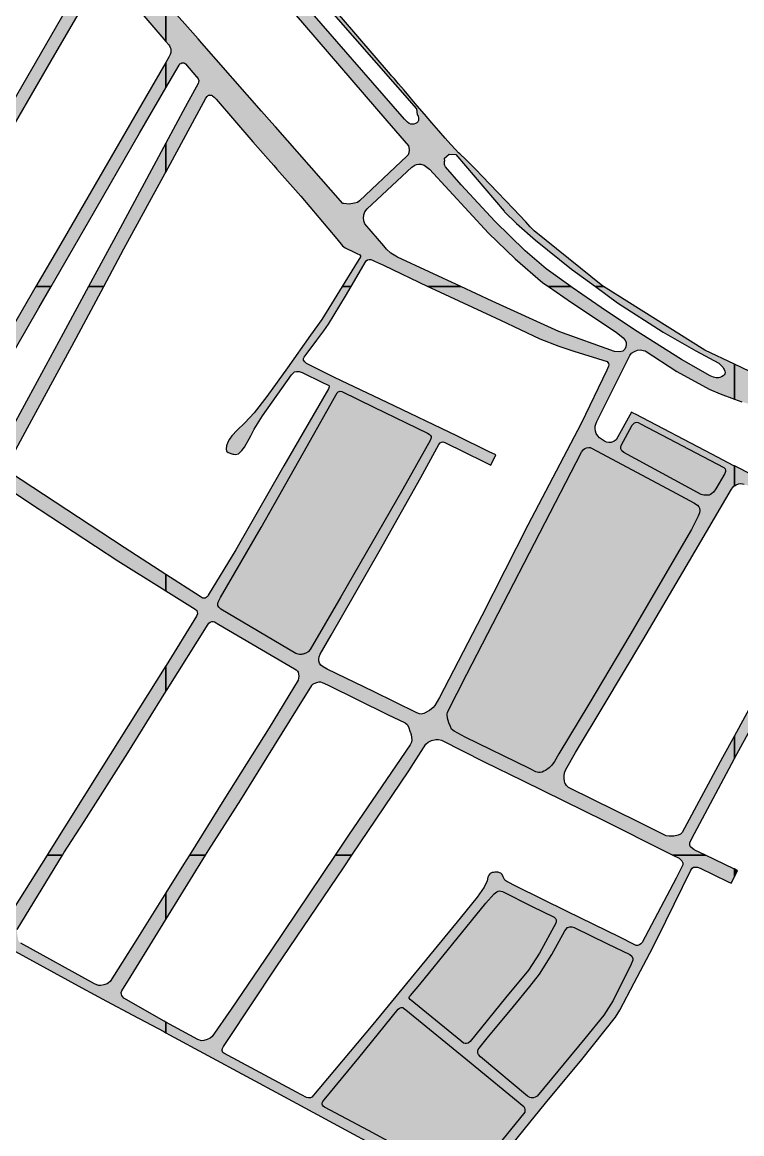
# Model space of a CAD drawing. Header units: metres. Extents: x -1260 to 1415, y -1141 to 1210.
# Drawn here: x -332 to 48, y 159 to 746 of the extents above; entities that cross this region are included whole.
import ezdxf

# ---------------------------------------------------------------- set-up
doc = ezdxf.new("R2010")
doc.units = ezdxf.units.M
doc.layers.add('URB_DRUMURI_STREET_LINE', color=7, linetype='Continuous', true_color=0xe1e4e2)

msp = doc.modelspace()

# ---------------------------------------------------------------- hatches: boundary and pattern name
at = {"layer": 'URB_DRUMURI_STREET_LINE'}
h = msp.add_hatch(color=256, dxfattribs=at)
h.dxf.hatch_style = 1
h.paths.add_polyline_path([(-369.06, 632.68), (-335.06, 692.72), (-314.36, 728.6), (-291.6, 767.68), (-290.6, 768.5), (-289.52, 769.04), (-288.22, 769.28), (-287.67, 769.31), (-286.96, 769.36), (-285.72, 769.32), (-284.84, 769.12), (-284.12, 768.7), (-280.2, 764.24), (-255.74, 735.58), (-255.74, 756.11), (-258.68, 759.46), (-272.36, 775), (-289.46, 795.54), (-290.26, 797.14), (-290.3, 797.62), (-290.38, 798.48), (-290.3, 799.63), (-290.26, 800.32), (-289.54, 802.64), (-288.36, 804.4), (-287.34, 805.44), (-263.18, 825.94), (-261.72, 827.18), (-260.7, 827.76), (-259.5, 828.08), (-258.56, 828.16), (-257.7, 828.16), (-256.66, 828.06), (-255.88, 827.94), (-255.74, 827.87), (-255.74, 839.52), (-275.5, 862.26), (-276.08, 862.96), (-276.5, 863.54), (-276.78, 864.22), (-276.94, 864.96), (-276.97, 865.52), (-288.67, 878.66), (-288.68, 878.66), (-289.5, 878.86), (-290.16, 879.32), (-291.62, 880.98), (-313.43, 906.16), (-321.62, 906.16), (-296.36, 876.24), (-264.3, 838.56), (-264.06, 837.56), (-264.14, 836.12), (-264.36, 834.78), (-264.82, 833.22), (-265.56, 831.84), (-266.7, 830.46), (-294.4, 806.5), (-295.48, 805.88), (-296.62, 805.5), (-297.76, 805.42), (-298.88, 805.54), (-300.94, 806.84), (-308.8, 815.84), (-309.64, 817.26), (-310.02, 818.4), (-310.18, 819.86), (-309.72, 821.72), (-309.1, 823.02), (-308.01, 824.04), (-308, 824.06), (-300.4, 830.36), (-304.63, 835.54), (-339.68, 878.42), (-341.87, 881.09), (-345.98, 886.12), (-354.44, 879.06), (-355.13, 878.59), (-356.1, 877.94), (-357.12, 877.44), (-358.34, 877.38), (-360.98, 877.68), (-362.58, 878.14), (-386.93, 906.16), (-396.93, 906.16), (-375.38, 881.7), (-337.88, 838.38), (-337.3, 837.5), (-337.16, 836.58), (-337.3, 835.78), (-337.78, 834.76), (-351.14, 811.62), (-393.24, 738.46), (-415.2, 700.98), (-441.98, 654.6), (-460.24, 622.8), (-469.86, 606.16), (-461.4, 606.16), (-457.1, 613.64), (-423.82, 671.54), (-391.6, 726.4), (-356.34, 787.78), (-338.8, 818.3), (-335.24, 824.5), (-334, 826.24), (-333.2, 826.88), (-332.38, 827.26), (-331.28, 827.42), (-330.2, 827.44), (-328.82, 827.14), (-327.54, 826.74), (-326.48, 826.14), (-325.14, 824.82), (-309.22, 807.14), (-294.88, 790.64), (-293.72, 788.96), (-292.86, 787.26), (-292.38, 785.88), (-292.12, 784.64), (-291.96, 782.92), (-291.96, 781.86), (-292.26, 780.84), (-299.06, 768.7), (-339.14, 699.04), (-361.88, 659.5), (-379.9, 627.6), (-392.25, 606.16), (-384.32, 606.16), (-369.06, 632.68)])
h.paths.add_polyline_path([(-309.6, 828.3), (-310.28, 826.86), (-311.38, 825.76), (-313.02, 824.68), (-314.34, 824.14), (-315.6, 824), (-316.26, 824.06), (-316.88, 824.4), (-354.86, 869.44), (-355.12, 871.06), (-355.08, 872.4), (-354.76, 873.68), (-354.24, 874.72), (-352.38, 876.24), (-351.3, 877.1), (-350.5, 877.52), (-349.5, 877.7), (-348.24, 877.66), (-347.14, 877.32), (-346.3, 876.78), (-345.42, 875.8), (-335.46, 863.61), (-312.08, 835), (-309.82, 832.22), (-309.48, 830.12), (-309.6, 828.3)], flags=0)
h = msp.add_hatch(color=256, dxfattribs=at)
h.dxf.hatch_style = 1
h.paths.add_polyline_path([(-137.14, 718.09), (-255.74, 856.09), (-255.74, 849.43), (-247.35, 839.71), (-247.03, 839.8), (-244.91, 838.58), (-123.57, 699.9), (-123.08, 696.9), (-122.86, 696.64), (-122.58, 696.04), (-122.42, 695.08), (-122.42, 694.34), (-122.48, 693.74), (-122.84, 693.08), (-123.34, 692.52), (-123.96, 692.18), (-124.9, 691.94), (-125.84, 691.9), (-126.56, 691.94), (-127.44, 692.3), (-128.24, 692.88), (-129.78, 694.48), (-157.36, 725.98), (-177.36, 749.06), (-225.04, 804.2), (-255.74, 839.52), (-255.74, 827.87), (-254.9, 827.46), (-244.58, 815.76), (-188.12, 750.48), (-139.12, 693.68), (-127.74, 680.52), (-127.52, 679.6), (-127.44, 678.34), (-127.58, 676.78), (-127.96, 675.78), (-128.74, 674.76), (-131.64, 672.2), (-153.62, 651.4), (-154.68, 650.64), (-156.18, 650.14), (-159.08, 649.74), (-161.8, 649.99), (-162.3, 650.04), (-197.89, 690.4), (-198.16, 690.7), (-199.88, 692.65), (-205.22, 698.7), (-236.81, 734.6), (-238.79, 736.85), (-255.74, 756.11), (-255.74, 735.58), (-254.2, 733.78), (-253.76, 733.26), (-253.44, 732.38), (-253.18, 731.64), (-253.1, 730.72), (-253.18, 729.78), (-253.46, 728.64), (-254.12, 727.28), (-255.74, 724.5), (-255.74, 711.13), (-248.82, 723.04), (-248.38, 723.64), (-247.94, 723.96), (-247.26, 724.2), (-246.66, 724.3), (-246.2, 724.18), (-245.96, 724.04), (-245.48, 723.76), (-239.53, 716.95), (-239.4, 716.8), (-238.68, 715.74), (-238.44, 714.92), (-238.48, 714.12), (-238.74, 713.26), (-245.54, 700.86), (-255.74, 681.84), (-255.74, 666.57), (-234.6, 705.68), (-234.02, 706.5), (-233.2, 707.18), (-232.48, 707.26), (-231.76, 707.22), (-231.29, 706.99), (-231.08, 706.88), (-230.34, 706.2), (-229.22, 705.06), (-209.92, 682.62), (-201.77, 673.43), (-198.77, 670.05), (-197.13, 668.19), (-184.46, 653.9), (-165.6, 631.46), (-162.52, 627.7), (-161.16, 626.68), (-156.41, 624.4), (-154.92, 623.68), (-153.44, 622.86), (-153, 622.44), (-153, 621.94), (-156.24, 616.74), (-162.73, 606.16), (-158.01, 606.16), (-150.02, 619.84), (-149.44, 620.26), (-148.52, 620.46), (-147.6, 620.46), (-146.64, 620.2), (-145.68, 619.64), (-140.98, 617.4), (-117.5, 606.16), (-100.16, 606.16), (-133.58, 621.64), (-137.02, 623.86), (-139.26, 625.84), (-140.81, 627.67), (-150.68, 639.32), (-151.32, 640.88), (-151.44, 642.6), (-151.33, 643.44), (-151.26, 644.08), (-150.84, 645.62), (-149.5, 647.18), (-125.9, 669.24), (-124.46, 670.2), (-123.46, 670.58), (-122.36, 670.8), (-121.22, 670.8), (-119.5, 670.3), (-118, 669.28), (-116.6, 668.06), (-85.56, 634.36), (-71.52, 620.76), (-56.78, 608.24), (-53.78, 606.16), (-42.03, 606.16), (-55.12, 615.5), (-66.08, 625.02), (-82.12, 640.72), (-99.92, 659.84), (-108.16, 669.4), (-108.56, 670.1), (-108.66, 670.64), (-108.74, 671.34), (-108.74, 671.88), (-108.66, 672.32), (-108.61, 672.44), (-108.71, 673.91), (-106.29, 676.09), (-102.75, 675.83), (-77.24, 645.96), (-77, 645.7), (-70.72, 639.4), (-60.76, 630.76), (-41.8, 615.41), (-29.07, 606.16), (-24.85, 606.16), (-25.11, 606.32), (-61.33, 635.55), (-61.89, 636.15), (-63.45, 637.8), (-65.86, 640.35), (-68.94, 643.61), (-72.54, 647.4), (-76.48, 651.54), (-80.6, 655.86), (-84.74, 660.19), (-88.73, 664.33), (-92.41, 668.12), (-95.6, 671.38), (-98.15, 673.92), (-99.89, 675.58), (-100.66, 676.18), (-101.38, 676.79), (-103, 678.5), (-105.37, 681.12), (-108.34, 684.48), (-111.75, 688.39), (-115.45, 692.67), (-119.28, 697.13), (-123.1, 701.59), (-126.75, 705.87), (-130.08, 709.78), (-132.94, 713.14), (-135.17, 715.77), (-136.62, 717.48), (-137.14, 718.09)])
h = msp.add_hatch(color=256, dxfattribs=at)
h.dxf.hatch_style = 1
h.paths.add_polyline_path([(-255.74, 711.13), (-255.74, 724.5), (-266.56, 705.94), (-311.18, 628.8), (-324.34, 606.16), (-316.36, 606.16), (-296.56, 640.38), (-269.72, 687.08), (-255.74, 711.13)])
h = msp.add_hatch(color=256, dxfattribs=at)
h.dxf.hatch_style = 1
h.paths.add_polyline_path([(-296.53, 606.16), (-288.57, 606.16), (-277.94, 626.1), (-256.04, 666.02), (-255.74, 666.57), (-255.74, 681.84), (-281.04, 634.66), (-296.53, 606.16)])
h = msp.add_hatch(color=256, dxfattribs=at)
h.dxf.hatch_style = 1
h.paths.add_polyline_path([(-550.56, 466.66), (-551.68, 464.82), (-552.48, 464.14), (-553.26, 463.78), (-554.6, 463.42), (-555.74, 463.2), (-555.74, 450.09), (-552.44, 446.26), (-544.42, 436.78), (-529.54, 416.18), (-491.9, 361.66), (-474.91, 335.91), (-474.87, 335.86), (-467.36, 324.46), (-465.76, 321.52), (-465, 318.96), (-464.76, 315.98), (-464.84, 313.84), (-465.14, 311.94), (-466.44, 308.84), (-468.21, 306.16), (-459.24, 306.16), (-457.58, 308.56), (-454.98, 312.42), (-453.56, 313.84), (-451.74, 315.36), (-450.74, 316.04), (-449.86, 316.42), (-449.14, 316.46), (-448.3, 316.24), (-429.38, 306.16), (-418.65, 306.16), (-429.54, 312.16), (-454.04, 325.66), (-454.31, 325.83), (-454.92, 326.22), (-455.28, 326.86), (-455.4, 328.48), (-455.28, 329.34), (-454.54, 330.48), (-444.2, 345.44), (-427.12, 370.32), (-408.22, 398.18), (-391.28, 423.18), (-377.48, 443.28), (-363.16, 468.84), (-347.84, 498.44), (-346.62, 500.26), (-345.66, 500.92), (-343.74, 501.22), (-342.66, 501.26), (-341.6, 501), (-340.6, 500.62), (-328.16, 492.34), (-281.1, 461.5), (-257.74, 446.84), (-255.74, 445.58), (-255.74, 454.29), (-277.72, 468.58), (-338.3, 508.2), (-339.68, 509.28), (-339.98, 509.76), (-340.06, 510.24), (-340.08, 510.7), (-328.72, 531.62), (-303.06, 579), (-288.57, 606.16), (-296.53, 606.16), (-309.98, 581.42), (-335.1, 534.98), (-344.28, 517.74), (-345.12, 516.92), (-347.1, 516), (-349.16, 515.46), (-350.1, 515.42), (-350.9, 515.72), (-361.72, 522.62), (-363.46, 523.82), (-363.88, 524.36), (-363.88, 524.98), (-362.78, 526.82), (-346.14, 554.44), (-322.84, 594.98), (-316.36, 606.16), (-324.34, 606.16), (-342.18, 575.48), (-360.08, 544.32), (-367.08, 532.04), (-367.76, 531.68), (-369.3, 531.2), (-371.42, 530.68), (-371.87, 530.57), (-373.1, 530.28), (-373.64, 530.26), (-374.34, 530.56), (-408.3, 552.6), (-409.34, 553.34), (-409.68, 553.82), (-409.97, 555.04), (-410.07, 555.48), (-410.8, 558.52), (-410.82, 559.18), (-410.72, 559.92), (-410.48, 560.48), (-409.18, 562.98), (-384.32, 606.16), (-392.25, 606.16), (-415.6, 565.64), (-417.38, 564.24), (-419.9, 562.47), (-420.61, 561.97), (-421.2, 561.56), (-422, 561.44), (-422.92, 561.9), (-464.42, 588.5), (-465.12, 589.14), (-465.66, 589.9), (-466.34, 591.32), (-466.5, 592.18), (-466.72, 593.3), (-466.74, 593.54), (-466.92, 595.06), (-466.84, 596.2), (-466.08, 598.04), (-461.4, 606.16), (-469.86, 606.16), (-471.98, 602.5), (-473.4, 600.98), (-474.96, 599.82), (-477.76, 598.94), (-479.7, 598.76), (-480.7, 599.02), (-491.85, 606.16), (-505.51, 606.16), (-501.54, 603.6), (-481.76, 591.5), (-481.08, 590.66), (-480.62, 589.28), (-480.76, 587.98), (-481.38, 586.34), (-483.56, 582.48), (-503.86, 546.9), (-508.38, 539.12), (-509.26, 537.96), (-510.06, 537.34), (-510.8, 536.84), (-511.72, 536.54), (-513.35, 536.34), (-514.69, 536.18), (-515.18, 536.12), (-516.04, 536.24), (-517.5, 537.02), (-555.74, 561.55), (-555.74, 552.7), (-531.82, 537.42), (-521.06, 530.44), (-520.14, 529.64), (-519.22, 528.34), (-518.38, 526.66), (-517.88, 525.44), (-517.74, 524.38), (-517.88, 523.3), (-518.3, 522.2), (-533.24, 496.4), (-550.56, 466.66)])
h.paths.add_polyline_path([(-356.8, 494.82), (-369.74, 471.76), (-382.8, 448.6), (-407.14, 412.3), (-428.34, 381.38), (-460.36, 334.96), (-461.6, 333.82), (-462.36, 333.48), (-463.36, 333.44), (-464.16, 333.56), (-465.52, 334.9), (-467.52, 338.02), (-468.36, 340.04), (-468.54, 340.8), (-468.46, 341.68), (-452.36, 369.36), (-417.32, 431.04), (-384.22, 487.5), (-368.58, 516.38), (-368, 516.66), (-367.4, 516.74), (-366.52, 516.58), (-352.58, 508.62), (-351.76, 507.86), (-351.4, 507.06), (-351.26, 506.16), (-351.46, 504.94), (-356.8, 494.82)], flags=0)
h.paths.add_polyline_path([(-417.1, 546.88), (-416.3, 547.04), (-415.42, 547.08), (-414.32, 546.8), (-413.06, 546.32), (-391.42, 533.1), (-378.24, 524.74), (-377.54, 524.18), (-377.16, 523.74), (-375.4, 519.72), (-375.16, 518.86), (-375.16, 518.26), (-388.36, 495.12), (-425.8, 429.48), (-458.98, 371.46), (-471.18, 351.72), (-472.26, 351.03), (-472.5, 350.88), (-473.46, 350.44), (-474.6, 350.4), (-475.11, 350.34), (-475.28, 350.32), (-475.96, 350.42), (-476.62, 350.66), (-496.62, 379.58), (-545.7, 449.1), (-546.62, 450.7), (-547.16, 452.18), (-547.58, 454.06), (-547.76, 455.44), (-547.72, 456.16), (-547.58, 456.8), (-540.16, 470.12), (-513.5, 516.42), (-512.8, 517.56), (-512.32, 518.22), (-511.76, 518.82), (-511.02, 519.22), (-509.38, 519.74), (-505.78, 520.44), (-505.22, 520.44), (-504.78, 520.32), (-486.17, 508.37), (-486, 508.26), (-483.83, 512.02), (-482.4, 514.52), (-500.46, 526.16), (-501.12, 526.74), (-501.54, 527.38), (-501.64, 527.78), (-502.53, 531.08), (-503.1, 533.18), (-503.14, 533.8), (-502.94, 534.4), (-502.3, 535.44), (-486.3, 563.42), (-475.14, 581.72), (-474.36, 582.32), (-473.56, 582.8), (-472.84, 583.1), (-471.8, 583.34), (-471.14, 583.34), (-470.42, 583.18), (-469.32, 582.68), (-461.92, 578.18), (-437.02, 562.34), (-425.92, 555.2), (-425.2, 554.56), (-424.88, 553.6), (-424.88, 551.8), (-424.92, 550.24), (-425.16, 549.32), (-429.32, 541.74), (-469.44, 472.54), (-480.42, 453.69), (-481.08, 452.56), (-475.16, 449.1), (-474.52, 450.2), (-440.38, 509.56), (-418.56, 545.66), (-417.68, 546.5), (-417.1, 546.88)], flags=0)
h = msp.add_hatch(color=256, dxfattribs=at)
h.dxf.hatch_style = 1
h.paths.add_polyline_path([(28.71, 572.68), (-24.85, 606.16), (-29.07, 606.16), (-17.43, 597.69), (6.62, 582.09), (23.96, 572.23), (36.11, 565.84), (38.46, 563.26), (38.36, 563.1), (38.48, 562.98), (38.88, 562.36), (39.18, 561.56), (39.28, 560.88), (39.18, 560.22), (38.86, 559.66), (38.28, 559.12), (37.48, 558.64), (36.6, 558.24), (35.8, 558), (34.54, 557.96), (33.18, 558.3), (31.5, 559.06), (16.24, 567.72), (-8.42, 583.32), (-26.04, 595.14), (-41.36, 605.68), (-42.03, 606.16), (-53.78, 606.16), (-41.66, 597.74), (-18.2, 582.1), (-14.5, 579.2), (-13.5, 578.06), (-12.92, 576.9), (-12.82, 575.68), (-13.04, 574.38), (-13.66, 573.1), (-14.6, 572.18), (-16.14, 571.72), (-19.04, 571.84), (-48.34, 582.52), (-83.5, 598.44), (-100.16, 606.16), (-117.5, 606.16), (-116, 605.44), (-79.14, 588.38), (-58.38, 578.62), (-48.48, 574.66), (-40.4, 572.1), (-22.9, 566.6), (-22.14, 565.68), (-22, 564.9), (-22.18, 564.12), (-23.12, 562.08), (-36.64, 534.02), (-64.74, 480.24), (-89.04, 432.38), (-111.42, 389.32), (-113.78, 385.06), (-114.66, 384.02), (-116.58, 382.5), (-119.68, 380.82), (-121.08, 380.52), (-121.96, 380.68), (-123.4, 381.26), (-146.26, 392.46), (-170.7, 404.36), (-172.74, 405.5), (-173.9, 406.34), (-174.72, 407.44), (-175.06, 408.64), (-175.1, 409.7), (-174.9, 410.74), (-174.28, 412.14), (-168.48, 422.24), (-143.16, 466.42), (-121.24, 505.48), (-111.66, 522.86), (-111.04, 523.72), (-110.32, 524.16), (-109.6, 524.26), (-108.48, 523.84), (-87.8, 513.65), (-84.32, 511.94), (-81.6, 517.32), (-85.16, 519.06), (-102.2, 527.4), (-138.92, 545.08), (-166.7, 558.24), (-178.06, 563.82), (-181.58, 565.56), (-182.44, 566.44), (-183.06, 567.4), (-183.08, 568.18), (-182.78, 568.94), (-181.68, 570.4), (-176.06, 577.88), (-172.48, 582.76), (-169.92, 586.4), (-160.98, 601.08), (-158.01, 606.16), (-162.73, 606.16), (-168.32, 597.06), (-173.52, 588.8), (-179.48, 580.46), (-191.56, 563.34), (-202.42, 548.12), (-209.1, 539.62), (-214.1, 534.22), (-218.08, 530.44), (-220.88, 527.4), (-222.18, 525.7), (-223.1, 524.02), (-223.74, 522.08), (-223.91, 520.59), (-223.92, 520.54), (-223.68, 519.42), (-222.82, 518.6), (-220.5, 517.74), (-219.81, 517.67), (-219.04, 517.6), (-217.5, 517.98), (-215.7, 519.62), (-214.34, 521.4), (-210.98, 527.4), (-209.22, 530.88), (-204.78, 537.9), (-189.42, 559.62), (-187.94, 561.12), (-186.82, 561.46), (-185.36, 561.42), (-183.88, 560.84), (-173.06, 555.62), (-170.38, 554.36), (-169.82, 554.08), (-169.56, 553.68), (-169.56, 553.2), (-169.9, 552.2), (-193.44, 511.66), (-218.86, 467.22), (-233.36, 443.28), (-233.78, 442.68), (-234.06, 442.38), (-234.48, 442.06), (-235.02, 441.84), (-235.6, 441.76), (-236.22, 441.76), (-236.6, 441.88), (-237.72, 442.58), (-255.74, 454.29), (-255.74, 445.58), (-240.38, 435.94), (-239.42, 435.18), (-239.16, 434.5), (-239.12, 433.58), (-239.6, 432.3), (-255.64, 406.16), (-255.74, 406), (-255.74, 392.57), (-255.08, 393.64), (-233.5, 428.02), (-233.02, 428.6), (-232.44, 429.1), (-231.5, 429.42), (-230.84, 429.42), (-230.1, 429.26), (-227.88, 427.82), (-187.92, 404.54), (-187.06, 403.94), (-186.38, 403.28), (-186, 402.7), (-185.76, 401.72), (-185.68, 400.6), (-185.76, 399.48), (-185.98, 398.56), (-201.32, 373.26), (-225.1, 335.38), (-243.31, 306.16), (-234.87, 306.16), (-233.1, 309.04), (-216.16, 335.36), (-202.42, 357.5), (-186.33, 383.51), (-178.78, 395.72), (-178.72, 395.78), (-178.28, 396.3), (-177.58, 396.8), (-176.1, 397.28), (-174.92, 397.56), (-174.08, 397.56), (-173.28, 397.32), (-170.38, 395.98), (-138.74, 380.44), (-129.42, 375.9), (-128.4, 375.02), (-127.78, 373.88), (-126.79, 371.08), (-126.74, 370.95), (-126.26, 369.56), (-125.96, 367.02), (-126.18, 365.72), (-126.9, 364.42), (-159.32, 316.78), (-166.45, 306.16), (-157.56, 306.16), (-127.5, 350.72), (-118.5, 364.72), (-117.42, 365.82), (-115.52, 366.7), (-113.34, 367.12), (-111.96, 367.2), (-110.4, 366.9), (-87.84, 355.48), (-67.54, 345.48), (-24.36, 324.22), (7.46, 308.34), (11.82, 306.16), (29.02, 306.16), (23.42, 308.84), (22.94, 309.15), (22.91, 309.18), (22.16, 309.66), (21.16, 310.54), (20.72, 311.36), (20.66, 312.12), (20.8, 312.88), (23.26, 317.52), (44.26, 357.1), (44.26, 369.14), (38, 357.62), (16.74, 318.12), (15.74, 317.18), (14.64, 316.66), (12.26, 316.22), (11.82, 316.22), (11.35, 316.22), (9.9, 316.22), (8.2, 316.38), (-6.48, 323.76), (-42.68, 341.54), (-43.36, 341.88), (-44.32, 342.84), (-44.93, 343.75), (-44.98, 343.82), (-45.42, 345.18), (-45.42, 345.23), (-45.58, 346.7), (-45.56, 348.02), (-45.38, 349.62), (-44.76, 351.34), (-39.58, 360.4), (-24.4, 385.52), (-4.08, 419.52), (20.62, 461.5), (42.64, 499.24), (43.24, 500.02), (43.94, 500.82), (44.26, 501.03), (44.26, 511.52), (43.94, 511.68), (32.26, 517.82), (-8, 538.82), (-8.78, 539.23), (-10.1, 539.92), (-18.16, 525.3), (-19.14, 524.62), (-20.8, 523.96), (-22.1, 523.86), (-23.26, 524.04), (-24.36, 524.56), (-26.9, 526.3), (-27.84, 527.38), (-28.66, 528.6), (-29.14, 529.94), (-29.28, 531.22), (-29.24, 532.48), (-28.96, 533.5), (-28.3, 535.02), (-10.9, 569.76), (-9.98, 570.96), (-8.52, 571.94), (-6.88, 572.56), (-5.3, 572.72), (-3.88, 572.52), (-2.84, 572.24), (13.94, 561.4), (30.94, 552.04), (36.64, 549.56), (44.26, 546.8), (44.26, 565.27), (28.71, 572.68)])
h.paths.add_polyline_path([(-48.32, 359.62), (-50.7, 355.5), (-52.14, 353.66), (-53.5, 352.32), (-55.52, 350.86), (-56.25, 350.48), (-57.18, 350), (-57.45, 349.94), (-58.28, 349.76), (-59.1, 349.72), (-60.46, 350.2), (-63.8, 351.8), (-97.8, 368.5), (-103.6, 371.5), (-105, 372.7), (-105.62, 374.02), (-105.63, 374.06), (-106.44, 376), (-107.08, 378.36), (-107.28, 380.38), (-107.26, 380.52), (-107.16, 381.64), (-96.98, 401.64), (-80.44, 433.64), (-36.4, 518.84), (-35.44, 520.24), (-34.74, 520.78), (-33.84, 521.16), (-32.62, 521.28), (-31.94, 521.26), (-31.08, 520.88), (11.4, 498.22), (22.8, 492.14), (24.78, 490.84), (25.54, 489.92), (25.78, 489.2), (25.92, 488.02), (25.78, 486.72), (25.2, 485.12), (21.62, 478.08), (-10.94, 422.18), (-32.66, 385.76), (-48.32, 359.62)], flags=0)
h.paths.add_polyline_path([(-228.3, 437.82), (-228.4, 438.76), (-228.2, 439.62), (-226.9, 442.14), (-205.54, 479.08), (-183.22, 518.32), (-165.34, 550.1), (-164.8, 550.56), (-164.24, 550.84), (-163.74, 550.94), (-162.96, 550.84), (-146.02, 542.52), (-117.62, 528.84), (-116.78, 528.32), (-116.06, 527.68), (-115.82, 527.16), (-115.76, 526.38), (-116.34, 524.88), (-130.8, 499.34), (-163.42, 442.48), (-179.58, 414.7), (-180.66, 413.52), (-181.96, 412.72), (-183.27, 412.29), (-183.44, 412.24), (-183.79, 412.18), (-184.32, 412.1), (-185.16, 412.12), (-185.96, 412.22), (-187.14, 412.64), (-226.72, 435.96), (-227.86, 437), (-228.3, 437.82)], flags=0)
h.paths.add_polyline_path([(33.2, 497.72), (32.4, 497.04), (31.64, 496.5), (30.84, 496.14), (30, 496.04), (28.18, 496.1), (26.66, 496.4), (-14.14, 518.58), (-15.08, 519.46), (-15.62, 520.5), (-15.76, 521.4), (-15.46, 522.4), (-9.74, 533.12), (-8.56, 534.3), (-7.98, 534.54), (-7.26, 534.58), (-6.56, 534.5), (-5.3, 533.82), (38.7, 510.76), (39.32, 510), (39.58, 509.38), (39.58, 508.54), (39.16, 507.56), (34.46, 499.46), (33.2, 497.72)], flags=0)
h = msp.add_hatch(color=256, dxfattribs=at)
h.dxf.hatch_style = 1
h.paths.add_polyline_path([(56.39, 559.49), (44.26, 565.27), (44.26, 546.8), (48.14, 545.4), (82.98, 534.54), (132.74, 519.38), (138.4, 517.78), (139.9, 517.24), (140.82, 516.48), (141.2, 515.84), (141.54, 514.48), (141.54, 512.62), (141.18, 510.44), (139.42, 505.22), (131.44, 482.84), (130.14, 479.36), (129.82, 478.98), (129.44, 478.76), (128.9, 478.68), (128.04, 478.84), (120.8, 481.46), (89.18, 493.5), (53.64, 506.84), (44.26, 511.52), (44.26, 501.03), (45.12, 501.6), (46.36, 502.14), (47.66, 502.22), (49.4, 501.86), (94.4, 484.78), (99.28, 482.8), (100.54, 482.14), (101.36, 481.36), (101.74, 480.6), (102.26, 479.14), (102.52, 477.64), (102.42, 476.38), (101.6, 474.74), (69.4, 415.42), (44.26, 369.14), (44.26, 357.1), (44.62, 357.78), (62.54, 390.52), (72.36, 409.14), (96.76, 454.2), (108.78, 476.46), (109.24, 477.14), (109.78, 477.72), (110.42, 478.06), (110.82, 478.08), (111.26, 478.02), (128.84, 471.02), (129.96, 470.84), (130.68, 471.22), (131.16, 471.98), (145.52, 512.96), (146.22, 514.26), (146.8, 514.8), (147.58, 514.9), (174.16, 506.82), (203.96, 497.24), (248.5, 483.58), (251.44, 482.42), (253.68, 481.2), (256.08, 479.18), (258.5, 476.08), (260.52, 472.4), (261.92, 468.74), (262.98, 464.38), (263.18, 460.9), (263.22, 457.64), (263.14, 455.46), (262.8, 454.14), (258.26, 445.3), (246.94, 424.06), (218.6, 372.06), (187.14, 311.92), (184.01, 306.16), (199.46, 306.16), (212.6, 331.9), (224.08, 353.08), (227.48, 359.1), (228.74, 359.94), (230.24, 360.6), (231.26, 360.86), (232.56, 361.02), (234.2, 361.1), (236, 360.86), (284.96, 340.52), (285.82, 340.08), (286.34, 339.6), (286.94, 338.74), (287.34, 337.82), (287.5, 336.9), (287.44, 336.2), (269.96, 306.16), (274.5, 306.16), (289.64, 332.66), (291.02, 334.74), (291.9, 335.56), (292.86, 336.04), (293.66, 336.18), (294.56, 336.18), (295.52, 336.06), (296.5, 335.92), (344.26, 316.07), (344.26, 323.32), (295.54, 343.8), (294.74, 344.34), (294.64, 344.98), (294.68, 345.82), (295.16, 347.08), (304.18, 369.9), (304.18, 369.91), (308.8, 381.62), (309.64, 382.96), (310.48, 383.84), (311.42, 384.38), (312.5, 384.88), (313.52, 385.1), (315.2, 385.14), (316.84, 385.14), (318.38, 384.88), (321.66, 384.04), (344.26, 377.38), (344.26, 380.62), (308.46, 390.86), (307.59, 391.01), (307.55, 391.02), (304.94, 391.48), (302.34, 391.86), (297.46, 392.46), (289.1, 392.74), (284.64, 392.66), (280.36, 392.32), (277.34, 391.4), (275.74, 390.14), (274.48, 388.62), (273.72, 386.7), (273.72, 385.02), (274.22, 382.58), (275.16, 380.98), (276.92, 378.96), (279.64, 376.94), (281.62, 375.94), (283.56, 375.18), (292, 371.1), (292.94, 370.24), (293.14, 370.06), (293.4, 369.68), (294.36, 368.3), (294.76, 366.44), (294.98, 364.72), (294.84, 363.24), (294.34, 361.24), (290.44, 351.02), (289.56, 349.76), (288.72, 349.06), (287.72, 348.54), (286.54, 348.22), (284.52, 348.22), (246.04, 364.64), (239.14, 367.62), (238.22, 368.3), (237.34, 369.48), (236.8, 370.74), (236.62, 372.66), (236.7, 375.14), (237.76, 377.96), (263.22, 426.82), (275.66, 450.34), (279.66, 458.04), (280.72, 459.68), (281.96, 461.36), (283.64, 463.12), (285.68, 465), (287.92, 466.82), (290.3, 468.34), (292.72, 469.5), (294.92, 470.4), (297.2, 471.1), (298.82, 471.42), (301, 471.78), (303.56, 471.92), (305.48, 471.86), (315.6, 471.1), (344.26, 468.6), (344.26, 475.28), (309.46, 478.64), (307.04, 478.86), (306.84, 478.89), (304.93, 479.07), (302.91, 481.03), (303.17, 484.25), (304.51, 485.02), (304.54, 485.06), (305.2, 485.6), (306, 485.92), (306.68, 486.06), (311.08, 485.72), (338.76, 483.24), (344.26, 482.72), (344.26, 485.29), (304.25, 490.41), (264.4, 495.39), (191.83, 517.51), (190.62, 517.9), (187.24, 519), (182.04, 520.69), (175.38, 522.85), (167.62, 525.36), (159.14, 528.11), (150.28, 530.96), (141.4, 533.82), (132.88, 536.55), (125.07, 539.04), (118.33, 541.17), (113.02, 542.82), (109.5, 543.88), (108.14, 544.22), (107.24, 544.4), (105.03, 544.99), (101.72, 545.92), (97.54, 547.14), (92.71, 548.56), (87.44, 550.12), (81.97, 551.76), (76.51, 553.4), (71.29, 554.97), (66.51, 556.42), (62.42, 557.66), (59.22, 558.63), (57.13, 559.26), (56.39, 559.49)])
h.paths.add_polyline_path([(298.96, 384.48), (302.3, 383.3), (299.22, 375.06), (287.04, 379.75), (282.16, 381.62), (285.16, 389.34), (298.96, 384.48)], flags=0)
h.paths.add_polyline_path([(224.54, 503.82), (264.02, 491.08), (264.62, 490.72), (265.12, 490.34), (265.44, 489.76), (265.58, 488.98), (265.5, 488.36), (265.26, 487.84), (264.68, 487.36), (263.72, 487.1), (263.19, 487.16), (262.68, 485.46), (260.24, 484.52), (222.11, 496.84), (221, 499.12), (221.83, 501.7), (221.82, 501.78), (221.98, 502.5), (222.26, 502.98), (222.76, 503.48), (223.42, 503.8), (223.98, 503.84), (224.54, 503.82)], flags=0)
h.paths.add_polyline_path([(66.85, 544.41), (58.97, 547.36), (51.55, 550.48), (50.6, 552.75), (50.68, 552.91), (50.52, 553.48), (50.56, 554.1), (50.8, 554.78), (51.18, 555.36), (51.6, 555.76), (52.08, 556.12), (52.66, 556.32), (53.3, 556.32), (54.04, 556.24), (54.43, 556.16), (55.16, 556.34), (58.14, 555.08), (62.54, 553.78), (122.38, 535.42), (206.66, 509.5), (208.04, 509.04), (209.3, 508.28), (209.94, 507.56), (210.1, 506.86), (210.1, 506.18), (210.07, 506.11), (210.14, 506.01), (209.27, 502.93), (206.52, 501.97), (66.85, 544.41)], flags=0)
h = msp.add_hatch(color=256, dxfattribs=at)
h.dxf.hatch_style = 1
h.paths.add_polyline_path([(-255.74, 406), (-289.84, 351.72), (-318.24, 306.42), (-318.4, 306.16), (-310.33, 306.16), (-309.64, 307.3), (-298.86, 323.98), (-275.8, 360.16), (-255.74, 392.57), (-255.74, 406)])
h = msp.add_hatch(color=256, dxfattribs=at)
h.dxf.hatch_style = 1
h.paths.add_polyline_path([(-350.06, 269.02), (-362.24, 275.5), (-411.98, 302.48), (-418.65, 306.16), (-429.38, 306.16), (-420.86, 301.62), (-364.86, 271.46), (-300.1, 236.14), (-287.08, 229.18), (-273.18, 221.72), (-256.84, 213.1), (-255.74, 212.48), (-255.74, 218.05), (-256.64, 218.54), (-277.88, 230.66), (-278.98, 232.08), (-279.24, 232.88), (-279.28, 233.6), (-278.94, 234.48), (-273.98, 242.54), (-255.74, 272.21), (-255.74, 286.33), (-271.66, 260.96), (-285.18, 239.54), (-286.06, 238.74), (-286.78, 238.24), (-288.42, 237.68), (-290.06, 237.4), (-291.36, 237.4), (-293.38, 238.32), (-332.24, 259.7), (-333.2, 260.46), (-333.58, 261.22), (-334.3, 265.08), (-334.3, 266.26), (-334.22, 266.84), (-310.33, 306.16), (-318.4, 306.16), (-339.34, 272.94), (-342.02, 269.7), (-343.8, 268.6), (-345.22, 267.94), (-346.44, 267.82), (-347.5, 267.94), (-350.06, 269.02)])
h = msp.add_hatch(color=256, dxfattribs=at)
h.dxf.hatch_style = 1
h.paths.add_polyline_path([(-64.24, 67.86), (-78.44, 59.74), (-147.1, 20), (-172.56, 6.16), (-153.67, 6.16), (-64.92, 55.2), (-37.34, 69.3), (-32.52, 72.28), (-26.76, 77.32), (-21.76, 82.66), (-17.46, 86.86), (-17.16, 87.68), (-17.16, 88.3), (-16.48, 89.9), (33.84, 133.1), (44.26, 143.06), (44.26, 152.55), (11.34, 123.78), (-25.58, 91.28), (-29.54, 88.14), (-42.14, 80.2), (-47.9, 77.08), (-49.88, 76.58), (-51.2, 76.48), (-52.7, 76.5), (-54.22, 76.68), (-55.99, 77.22), (-56.12, 77.26), (-57.79, 78.13), (-58.28, 78.38), (-60.18, 79.78), (-61.34, 80.6), (-62.5, 82.04), (-69.54, 93.26), (-83.26, 115.72), (-91, 128.42), (-91.48, 129.3), (-91.68, 130.26), (-91.62, 131.26), (-91.06, 132.2), (-78, 147.46), (-55.4, 175.3), (-36.3, 198.24), (-18.58, 220.66), (-16.3, 224.32), (-8.58, 238.72), (1.24, 257.48), (8, 271.3), (21.24, 298.22), (22.02, 299.28), (22.66, 299.74), (23.6, 299.86), (24.82, 299.8), (26.26, 299.32), (40.58, 292.23), (42.46, 291.3), (44.26, 294.79), (44.26, 298.86), (43.98, 299), (29.02, 306.16), (11.82, 306.16), (15.1, 304.52), (16.48, 303.16), (16.98, 302.04), (16.94, 301.02), (13.5, 293.96), (-4.36, 260.02), (-5.1, 259.28), (-5.88, 258.8), (-6.86, 258.52), (-7.56, 258.52), (-8.36, 258.84), (-16.22, 262.84), (-44.04, 276.44), (-70.68, 289.56), (-75.92, 292.2), (-76.9, 293.04), (-77.48, 294.04), (-77.7, 294.8), (-78.24, 295.9), (-78.48, 296.14), (-78.96, 296.62), (-79.66, 296.9), (-80.42, 297.12), (-81.34, 297.2), (-82.22, 297.2), (-82.9, 297.07), (-83.11, 297.04), (-83.18, 297.02), (-83.66, 296.94), (-84.58, 296.48), (-84.77, 296.27), (-85.34, 295.64), (-85.84, 294.56), (-86.3, 292.58), (-87.86, 289.18), (-91.52, 284), (-100.46, 272.88), (-146.6, 216.82), (-178.66, 178.46), (-179.46, 178.04), (-180.46, 178.08), (-181.52, 178.3), (-186.76, 181.12), (-225.24, 201.62), (-225.64, 202.02), (-225.84, 202.54), (-225.96, 203.04), (-225.98, 203.6), (-225.86, 204.18), (-225.34, 205.24), (-223.22, 208.42), (-197.54, 247), (-162.04, 299.52), (-157.56, 306.16), (-166.45, 306.16), (-200.38, 255.7), (-221.22, 224.94), (-231.26, 210.48), (-232.4, 209.6), (-233.9, 208.92), (-235.8, 208.3), (-236.98, 208.18), (-238.82, 208.84), (-255.74, 218.05), (-255.74, 212.48), (-253.78, 211.38), (-193.18, 178.6), (-113.86, 135.62), (-105.88, 130.74), (-99.54, 126.38), (-95.62, 123.32), (-92.98, 120.46), (-82.6, 103.86), (-63.48, 72.02), (-63.1, 70.76), (-63.1, 69.62), (-63.32, 68.7), (-64.24, 67.86)])
h.paths.add_polyline_path([(-105.24, 137.18), (-119.22, 144.8), (-148.8, 160.88), (-172.08, 173.24), (-172.76, 173.66), (-173.04, 174.22), (-173.24, 174.82), (-173.24, 175.38), (-172.96, 176.08), (-172.16, 177.12), (-154, 199.2), (-133.1, 224.96), (-132.54, 225.4), (-131.66, 225.7), (-130.78, 225.7), (-130.36, 225.5), (-129.06, 224.54), (-95.62, 197.14), (-66.88, 173.5), (-66.46, 172.74), (-66.26, 171.7), (-66.26, 171.1), (-66.34, 170.54), (-78.44, 155.54), (-96.12, 134.44), (-96.8, 134.08), (-97.9, 133.9), (-98.98, 133.9), (-100.1, 134.24), (-105.24, 137.18)], flags=0)
h.paths.add_polyline_path([(-89.76, 199.7), (-90.86, 200.92), (-91.12, 201.72), (-91.16, 202.64), (-91, 203.58), (-90.44, 204.36), (-86.24, 209.66), (-72.38, 226.34), (-63.72, 236.76), (-58.68, 243.28), (-52.04, 253.66), (-45.32, 266.26), (-44.56, 267.1), (-43.76, 267.9), (-42.64, 268.36), (-41.54, 268.36), (-40.24, 267.9), (-22.68, 259.36), (-10.86, 253.7), (-9.9, 252.9), (-9.32, 251.6), (-9.32, 250.66), (-10.16, 248.62), (-19.82, 229.5), (-24.64, 221.76), (-34.6, 209.46), (-59.88, 178.98), (-60.84, 178.44), (-61.82, 178.18), (-63, 178.1), (-63.76, 178.28), (-64.88, 179), (-89.76, 199.7)], flags=0)
h.paths.add_polyline_path([(-97.08, 206.72), (-97.84, 206.74), (-98.68, 207), (-100.06, 208.16), (-126.82, 230), (-127.34, 230.64), (-127.36, 231.02), (-127.12, 231.54), (-126.7, 232.14), (-121.72, 237.98), (-86.84, 280.82), (-82.46, 285.82), (-81.18, 286.84), (-80.4, 287.22), (-79.74, 287.3), (-79.06, 287.22), (-78.08, 287), (-62.84, 279.24), (-50.88, 273.42), (-50.24, 272.68), (-49.88, 272.02), (-49.82, 271.22), (-49.92, 270.22), (-58.66, 254.38), (-64.42, 245.52), (-76.56, 230.78), (-95.26, 207.84), (-96.2, 207.02), (-97.08, 206.72)], flags=0)
h = msp.add_hatch(color=256, dxfattribs=at)
h.dxf.hatch_style = 1
h.paths.add_polyline_path([(-246.4, 301.22), (-255.74, 286.33), (-255.74, 272.21), (-234.87, 306.16), (-243.31, 306.16), (-246.4, 301.22)])
h = msp.add_hatch(color=256, dxfattribs=at)
h.dxf.hatch_style = 1
h.paths.add_polyline_path([(44.26, 294.79), (45.94, 298.06), (44.26, 298.86), (44.26, 294.79)])

# ---------------------------------------------------------------- linework, layer by layer
at = {"layer": 'URB_DRUMURI_STREET_LINE', "elevation": 0.01}
for points in [[(-188.12, 750.48), (-139.12, 693.68), (-127.74, 680.52), (-127.52, 679.6), (-127.44, 678.34), (-127.58, 676.78), (-127.96, 675.78), (-128.74, 674.76), (-131.64, 672.2), (-153.62, 651.4), (-154.68, 650.64), (-156.18, 650.14), (-159.08, 649.74), (-161.8, 649.99), (-162.3, 650.04), (-197.89, 690.4), (-198.16, 690.7), (-199.88, 692.65), (-205.22, 698.7), (-236.81, 734.6), (-238.79, 736.85), (-255.74, 756.11), (-255.74, 735.58), (-254.2, 733.78), (-253.76, 733.26), (-253.44, 732.38), (-253.18, 731.64), (-253.1, 730.72), (-253.18, 729.78), (-253.46, 728.64), (-254.12, 727.28), (-255.74, 724.5), (-255.74, 711.13), (-248.82, 723.04), (-248.38, 723.64), (-247.94, 723.96), (-247.26, 724.2), (-246.66, 724.3), (-246.2, 724.18), (-245.96, 724.04), (-245.48, 723.76), (-239.53, 716.95), (-239.4, 716.8), (-238.68, 715.74), (-238.44, 714.92), (-238.48, 714.12), (-238.74, 713.26), (-245.54, 700.86), (-255.74, 681.84), (-255.74, 666.57), (-234.6, 705.68), (-234.02, 706.5), (-233.2, 707.18), (-232.48, 707.26), (-231.76, 707.22), (-231.29, 706.99), (-231.08, 706.88), (-230.34, 706.2), (-229.22, 705.06), (-209.92, 682.62), (-201.77, 673.43), (-198.77, 670.05), (-197.13, 668.19), (-184.46, 653.9), (-165.6, 631.46), (-162.52, 627.7), (-161.16, 626.68), (-156.41, 624.4), (-154.92, 623.68), (-153.44, 622.86), (-153, 622.44), (-153, 621.94), (-156.24, 616.74), (-162.73, 606.16), (-158.01, 606.16), (-150.02, 619.84), (-149.44, 620.26), (-148.52, 620.46), (-147.6, 620.46), (-146.64, 620.2), (-145.68, 619.64), (-140.98, 617.4), (-117.5, 606.16), (-100.16, 606.16), (-133.58, 621.64), (-137.02, 623.86), (-139.26, 625.84), (-140.81, 627.67), (-150.68, 639.32), (-151.32, 640.88), (-151.44, 642.6), (-151.33, 643.44), (-151.26, 644.08), (-150.84, 645.62), (-149.5, 647.18), (-125.9, 669.24), (-124.46, 670.2), (-123.46, 670.58), (-122.36, 670.8), (-121.22, 670.8), (-119.5, 670.3), (-118, 669.28), (-116.6, 668.06), (-85.56, 634.36), (-71.52, 620.76), (-56.78, 608.24), (-53.78, 606.16), (-42.03, 606.16), (-55.12, 615.5), (-66.08, 625.02), (-82.12, 640.72), (-99.92, 659.84), (-108.16, 669.4), (-108.56, 670.1), (-108.66, 670.64), (-108.74, 671.34), (-108.74, 671.88), (-108.66, 672.32), (-108.61, 672.44), (-108.71, 673.91), (-106.29, 676.09), (-102.75, 675.83), (-77.24, 645.96), (-77, 645.7), (-70.72, 639.4), (-60.76, 630.76), (-41.8, 615.41), (-29.07, 606.16), (-24.85, 606.16), (-25.11, 606.32), (-61.33, 635.55), (-61.89, 636.15), (-63.45, 637.8), (-65.86, 640.35), (-68.94, 643.61), (-72.54, 647.4), (-76.48, 651.54), (-80.6, 655.86), (-84.74, 660.19), (-88.73, 664.33), (-92.41, 668.12), (-95.6, 671.38), (-98.15, 673.92), (-99.89, 675.58), (-100.66, 676.18), (-101.38, 676.79), (-103, 678.5), (-105.37, 681.12), (-108.34, 684.48), (-111.75, 688.39), (-115.45, 692.67), (-119.28, 697.13), (-123.1, 701.59), (-126.75, 705.87), (-130.08, 709.78), (-132.94, 713.14), (-135.17, 715.77), (-136.62, 717.48), (-137.14, 718.09), (-137.14, 718.09), (-255.74, 856.09)], [(-244.91, 838.58), (-123.57, 699.9), (-123.08, 696.9), (-122.86, 696.64), (-122.58, 696.04), (-122.42, 695.08), (-122.42, 694.34), (-122.48, 693.74), (-122.84, 693.08), (-123.34, 692.52), (-123.96, 692.18), (-124.9, 691.94), (-125.84, 691.9), (-126.56, 691.94), (-127.44, 692.3), (-128.24, 692.88), (-129.78, 694.48), (-157.36, 725.98), (-177.36, 749.06)], [(-299.06, 768.7), (-339.14, 699.04), (-361.88, 659.5), (-379.9, 627.6), (-392.25, 606.16), (-384.32, 606.16), (-369.06, 632.68), (-369.06, 632.68), (-335.06, 692.72), (-314.36, 728.6), (-291.6, 767.68)], [(-280.2, 764.24), (-255.74, 735.58), (-255.74, 756.11)], [(-346.14, 554.44), (-322.84, 594.98), (-316.36, 606.16), (-324.34, 606.16), (-342.18, 575.48)], [(-340.08, 510.7), (-328.72, 531.62), (-303.06, 579), (-288.57, 606.16), (-296.53, 606.16), (-309.98, 581.42), (-335.1, 534.98)], [(56.39, 559.49), (44.26, 565.27), (44.26, 546.8), (48.14, 545.4)], [(53.64, 506.84), (44.26, 511.52), (44.26, 501.03), (45.12, 501.6), (46.36, 502.14), (47.66, 502.22), (49.4, 501.86)], [(-340.6, 500.62), (-328.16, 492.34), (-281.1, 461.5), (-257.74, 446.84), (-255.74, 445.58), (-255.74, 454.29), (-277.72, 468.58), (-338.3, 508.2)], [(69.4, 415.42), (44.26, 369.14), (44.26, 357.1), (44.62, 357.78), (62.54, 390.52)], [(-334.22, 266.84), (-310.33, 306.16), (-318.4, 306.16), (-339.34, 272.94)], [(-78, 147.46), (-55.4, 175.3), (-36.3, 198.24), (-18.58, 220.66), (-16.3, 224.32), (-8.58, 238.72), (1.24, 257.48), (8, 271.3), (21.24, 298.22), (22.02, 299.28), (22.66, 299.74), (23.6, 299.86), (24.82, 299.8), (26.26, 299.32), (40.58, 292.23), (42.46, 291.3), (44.26, 294.79), (44.26, 298.86), (43.98, 299), (29.02, 306.16), (11.82, 306.16), (15.1, 304.52), (16.48, 303.16), (16.98, 302.04), (16.94, 301.02), (13.5, 293.96), (-4.36, 260.02), (-5.1, 259.28), (-5.88, 258.8), (-6.86, 258.52), (-7.56, 258.52), (-8.36, 258.84), (-16.22, 262.84), (-44.04, 276.44), (-70.68, 289.56), (-75.92, 292.2), (-76.9, 293.04), (-77.48, 294.04), (-77.7, 294.8), (-78.24, 295.9), (-78.48, 296.14), (-78.96, 296.62), (-79.66, 296.9), (-80.42, 297.12), (-81.34, 297.2), (-82.22, 297.2), (-82.9, 297.07), (-83.11, 297.04), (-83.18, 297.02), (-83.66, 296.94), (-84.58, 296.48), (-84.77, 296.27), (-85.34, 295.64), (-85.84, 294.56), (-86.3, 292.58), (-87.86, 289.18), (-91.52, 284), (-100.46, 272.88), (-146.6, 216.82), (-178.66, 178.46), (-179.46, 178.04), (-180.46, 178.08), (-181.52, 178.3), (-186.76, 181.12), (-225.24, 201.62), (-225.64, 202.02), (-225.84, 202.54), (-225.96, 203.04), (-225.98, 203.6), (-225.86, 204.18), (-225.34, 205.24), (-223.22, 208.42), (-197.54, 247), (-162.04, 299.52), (-157.56, 306.16), (-166.45, 306.16), (-200.38, 255.7), (-221.22, 224.94), (-231.26, 210.48), (-232.4, 209.6), (-233.9, 208.92), (-235.8, 208.3), (-236.98, 208.18), (-238.82, 208.84), (-255.74, 218.05), (-255.74, 212.48), (-253.78, 211.38), (-193.18, 178.6), (-113.86, 135.62)], [(-364.86, 271.46), (-300.1, 236.14), (-287.08, 229.18), (-273.18, 221.72), (-256.84, 213.1), (-255.74, 212.48), (-255.74, 218.05), (-256.64, 218.54), (-277.88, 230.66), (-278.98, 232.08), (-279.24, 232.88), (-279.28, 233.6), (-278.94, 234.48), (-273.98, 242.54), (-255.74, 272.21), (-255.74, 286.33), (-271.66, 260.96), (-285.18, 239.54), (-286.06, 238.74), (-286.78, 238.24), (-288.42, 237.68), (-290.06, 237.4), (-291.36, 237.4), (-293.38, 238.32), (-332.24, 259.7)], [(-119.22, 144.8), (-148.8, 160.88), (-172.08, 173.24), (-172.76, 173.66), (-173.04, 174.22), (-173.24, 174.82), (-173.24, 175.38), (-172.96, 176.08), (-172.16, 177.12), (-154, 199.2), (-133.1, 224.96), (-132.54, 225.4), (-131.66, 225.7), (-130.78, 225.7), (-130.36, 225.5), (-129.06, 224.54), (-95.62, 197.14), (-66.88, 173.5), (-66.46, 172.74), (-66.26, 171.7), (-66.26, 171.1), (-66.34, 170.54), (-78.44, 155.54)]]:
    msp.add_lwpolyline(points, dxfattribs=at)
for points in [[(-255.74, 711.13), (-255.74, 724.5), (-266.56, 705.94), (-311.18, 628.8), (-324.34, 606.16), (-316.36, 606.16), (-296.56, 640.38), (-269.72, 687.08), (-255.74, 711.13)], [(-296.53, 606.16), (-288.57, 606.16), (-277.94, 626.1), (-256.04, 666.02), (-255.74, 666.57), (-255.74, 681.84), (-281.04, 634.66), (-296.53, 606.16)], [(28.71, 572.68), (-24.85, 606.16), (-29.07, 606.16), (-17.43, 597.69), (6.62, 582.09), (23.96, 572.23), (36.11, 565.84), (38.46, 563.26), (38.36, 563.1), (38.48, 562.98), (38.88, 562.36), (39.18, 561.56), (39.28, 560.88), (39.18, 560.22), (38.86, 559.66), (38.28, 559.12), (37.48, 558.64), (36.6, 558.24), (35.8, 558), (34.54, 557.96), (33.18, 558.3), (31.5, 559.06), (16.24, 567.72), (-8.42, 583.32), (-26.04, 595.14), (-41.36, 605.68), (-42.03, 606.16), (-53.78, 606.16), (-41.66, 597.74), (-18.2, 582.1), (-14.5, 579.2), (-13.5, 578.06), (-12.92, 576.9), (-12.82, 575.68), (-13.04, 574.38), (-13.66, 573.1), (-14.6, 572.18), (-16.14, 571.72), (-19.04, 571.84), (-48.34, 582.52), (-83.5, 598.44), (-100.16, 606.16), (-117.5, 606.16), (-116, 605.44), (-79.14, 588.38), (-58.38, 578.62), (-48.48, 574.66), (-40.4, 572.1), (-22.9, 566.6), (-22.14, 565.68), (-22, 564.9), (-22.18, 564.12), (-23.12, 562.08), (-36.64, 534.02), (-64.74, 480.24), (-89.04, 432.38), (-111.42, 389.32), (-113.78, 385.06), (-114.66, 384.02), (-116.58, 382.5), (-119.68, 380.82), (-121.08, 380.52), (-121.96, 380.68), (-123.4, 381.26), (-146.26, 392.46), (-170.7, 404.36), (-172.74, 405.5), (-173.9, 406.34), (-174.72, 407.44), (-175.06, 408.64), (-175.1, 409.7), (-174.9, 410.74), (-174.28, 412.14), (-168.48, 422.24), (-143.16, 466.42), (-121.24, 505.48), (-111.66, 522.86), (-111.04, 523.72), (-110.32, 524.16), (-109.6, 524.26), (-108.48, 523.84), (-87.8, 513.65), (-84.32, 511.94), (-81.6, 517.32), (-85.16, 519.06), (-102.2, 527.4), (-138.92, 545.08), (-166.7, 558.24), (-178.06, 563.82), (-181.58, 565.56), (-182.44, 566.44), (-183.06, 567.4), (-183.08, 568.18), (-182.78, 568.94), (-181.68, 570.4), (-176.06, 577.88), (-172.48, 582.76), (-169.92, 586.4), (-160.98, 601.08), (-158.01, 606.16), (-162.73, 606.16), (-168.32, 597.06), (-173.52, 588.8), (-179.48, 580.46), (-191.56, 563.34), (-202.42, 548.12), (-209.1, 539.62), (-214.1, 534.22), (-218.08, 530.44), (-220.88, 527.4), (-222.18, 525.7), (-223.1, 524.02), (-223.74, 522.08), (-223.91, 520.59), (-223.92, 520.54), (-223.68, 519.42), (-222.82, 518.6), (-220.5, 517.74), (-219.81, 517.67), (-219.04, 517.6), (-217.5, 517.98), (-215.7, 519.62), (-214.34, 521.4), (-210.98, 527.4), (-209.22, 530.88), (-204.78, 537.9), (-189.42, 559.62), (-187.94, 561.12), (-186.82, 561.46), (-185.36, 561.42), (-183.88, 560.84), (-173.06, 555.62), (-170.38, 554.36), (-169.82, 554.08), (-169.56, 553.68), (-169.56, 553.2), (-169.9, 552.2), (-193.44, 511.66), (-218.86, 467.22), (-233.36, 443.28), (-233.78, 442.68), (-234.06, 442.38), (-234.48, 442.06), (-235.02, 441.84), (-235.6, 441.76), (-236.22, 441.76), (-236.6, 441.88), (-237.72, 442.58), (-255.74, 454.29), (-255.74, 445.58), (-240.38, 435.94), (-239.42, 435.18), (-239.16, 434.5), (-239.12, 433.58), (-239.6, 432.3), (-255.64, 406.16), (-255.74, 406), (-255.74, 392.57), (-255.08, 393.64), (-233.5, 428.02), (-233.02, 428.6), (-232.44, 429.1), (-231.5, 429.42), (-230.84, 429.42), (-230.1, 429.26), (-227.88, 427.82), (-187.92, 404.54), (-187.06, 403.94), (-186.38, 403.28), (-186, 402.7), (-185.76, 401.72), (-185.68, 400.6), (-185.76, 399.48), (-185.98, 398.56), (-201.32, 373.26), (-225.1, 335.38), (-243.31, 306.16), (-234.87, 306.16), (-233.1, 309.04), (-216.16, 335.36), (-202.42, 357.5), (-186.33, 383.51), (-178.78, 395.72), (-178.72, 395.78), (-178.28, 396.3), (-177.58, 396.8), (-176.1, 397.28), (-174.92, 397.56), (-174.08, 397.56), (-173.28, 397.32), (-170.38, 395.98), (-138.74, 380.44), (-129.42, 375.9), (-128.4, 375.02), (-127.78, 373.88), (-126.79, 371.08), (-126.74, 370.95), (-126.26, 369.56), (-125.96, 367.02), (-126.18, 365.72), (-126.9, 364.42), (-159.32, 316.78), (-166.45, 306.16), (-157.56, 306.16), (-127.5, 350.72), (-118.5, 364.72), (-117.42, 365.82), (-115.52, 366.7), (-113.34, 367.12), (-111.96, 367.2), (-110.4, 366.9), (-87.84, 355.48), (-67.54, 345.48), (-24.36, 324.22), (7.46, 308.34), (11.82, 306.16), (29.02, 306.16), (23.42, 308.84), (22.94, 309.15), (22.91, 309.18), (22.16, 309.66), (21.16, 310.54), (20.72, 311.36), (20.66, 312.12), (20.8, 312.88), (23.26, 317.52), (44.26, 357.1), (44.26, 369.14), (38, 357.62), (16.74, 318.12), (15.74, 317.18), (14.64, 316.66), (12.26, 316.22), (11.82, 316.22), (11.35, 316.22), (9.9, 316.22), (8.2, 316.38), (-6.48, 323.76), (-42.68, 341.54), (-43.36, 341.88), (-44.32, 342.84), (-44.93, 343.75), (-44.98, 343.82), (-45.42, 345.18), (-45.42, 345.23), (-45.58, 346.7), (-45.56, 348.02), (-45.38, 349.62), (-44.76, 351.34), (-39.58, 360.4), (-24.4, 385.52), (-4.08, 419.52), (20.62, 461.5), (42.64, 499.24), (43.24, 500.02), (43.94, 500.82), (44.26, 501.03), (44.26, 511.52), (43.94, 511.68), (32.26, 517.82), (-8, 538.82), (-8.78, 539.23), (-10.1, 539.92), (-18.16, 525.3), (-19.14, 524.62), (-20.8, 523.96), (-22.1, 523.86), (-23.26, 524.04), (-24.36, 524.56), (-26.9, 526.3), (-27.84, 527.38), (-28.66, 528.6), (-29.14, 529.94), (-29.28, 531.22), (-29.24, 532.48), (-28.96, 533.5), (-28.3, 535.02), (-10.9, 569.76), (-9.98, 570.96), (-8.52, 571.94), (-6.88, 572.56), (-5.3, 572.72), (-3.88, 572.52), (-2.84, 572.24), (13.94, 561.4), (30.94, 552.04), (36.64, 549.56), (44.26, 546.8), (44.26, 565.27), (28.71, 572.68)], [(-228.3, 437.82), (-228.4, 438.76), (-228.2, 439.62), (-226.9, 442.14), (-205.54, 479.08), (-183.22, 518.32), (-165.34, 550.1), (-164.8, 550.56), (-164.24, 550.84), (-163.74, 550.94), (-162.96, 550.84), (-146.02, 542.52), (-117.62, 528.84), (-116.78, 528.32), (-116.06, 527.68), (-115.82, 527.16), (-115.76, 526.38), (-116.34, 524.88), (-130.8, 499.34), (-163.42, 442.48), (-179.58, 414.7), (-180.66, 413.52), (-181.96, 412.72), (-183.27, 412.29), (-183.44, 412.24), (-183.79, 412.18), (-184.32, 412.1), (-185.16, 412.12), (-185.96, 412.22), (-187.14, 412.64), (-226.72, 435.96), (-227.86, 437), (-228.3, 437.82)], [(33.2, 497.72), (32.4, 497.04), (31.64, 496.5), (30.84, 496.14), (30, 496.04), (28.18, 496.1), (26.66, 496.4), (-14.14, 518.58), (-15.08, 519.46), (-15.62, 520.5), (-15.76, 521.4), (-15.46, 522.4), (-9.74, 533.12), (-8.56, 534.3), (-7.98, 534.54), (-7.26, 534.58), (-6.56, 534.5), (-5.3, 533.82), (38.7, 510.76), (39.32, 510), (39.58, 509.38), (39.58, 508.54), (39.16, 507.56), (34.46, 499.46), (33.2, 497.72)], [(-48.32, 359.62), (-50.7, 355.5), (-52.14, 353.66), (-53.5, 352.32), (-55.52, 350.86), (-56.25, 350.48), (-57.18, 350), (-57.45, 349.94), (-58.28, 349.76), (-59.1, 349.72), (-60.46, 350.2), (-63.8, 351.8), (-97.8, 368.5), (-103.6, 371.5), (-105, 372.7), (-105.62, 374.02), (-105.63, 374.06), (-106.44, 376), (-107.08, 378.36), (-107.28, 380.38), (-107.26, 380.52), (-107.16, 381.64), (-96.98, 401.64), (-80.44, 433.64), (-36.4, 518.84), (-35.44, 520.24), (-34.74, 520.78), (-33.84, 521.16), (-32.62, 521.28), (-31.94, 521.26), (-31.08, 520.88), (11.4, 498.22), (22.8, 492.14), (24.78, 490.84), (25.54, 489.92), (25.78, 489.2), (25.92, 488.02), (25.78, 486.72), (25.2, 485.12), (21.62, 478.08), (-10.94, 422.18), (-32.66, 385.76), (-48.32, 359.62)], [(-255.74, 406), (-289.84, 351.72), (-318.24, 306.42), (-318.4, 306.16), (-310.33, 306.16), (-309.64, 307.3), (-298.86, 323.98), (-275.8, 360.16), (-255.74, 392.57), (-255.74, 406)], [(-246.4, 301.22), (-255.74, 286.33), (-255.74, 272.21), (-234.87, 306.16), (-243.31, 306.16), (-246.4, 301.22)], [(44.26, 294.79), (45.94, 298.06), (44.26, 298.86), (44.26, 294.79)], [(-97.08, 206.72), (-97.84, 206.74), (-98.68, 207), (-100.06, 208.16), (-126.82, 230), (-127.34, 230.64), (-127.36, 231.02), (-127.12, 231.54), (-126.7, 232.14), (-121.72, 237.98), (-86.84, 280.82), (-82.46, 285.82), (-81.18, 286.84), (-80.4, 287.22), (-79.74, 287.3), (-79.06, 287.22), (-78.08, 287), (-62.84, 279.24), (-50.88, 273.42), (-50.24, 272.68), (-49.88, 272.02), (-49.82, 271.22), (-49.92, 270.22), (-58.66, 254.38), (-64.42, 245.52), (-76.56, 230.78), (-95.26, 207.84), (-96.2, 207.02), (-97.08, 206.72)], [(-89.76, 199.7), (-90.86, 200.92), (-91.12, 201.72), (-91.16, 202.64), (-91, 203.58), (-90.44, 204.36), (-86.24, 209.66), (-72.38, 226.34), (-63.72, 236.76), (-58.68, 243.28), (-52.04, 253.66), (-45.32, 266.26), (-44.56, 267.1), (-43.76, 267.9), (-42.64, 268.36), (-41.54, 268.36), (-40.24, 267.9), (-22.68, 259.36), (-10.86, 253.7), (-9.9, 252.9), (-9.32, 251.6), (-9.32, 250.66), (-10.16, 248.62), (-19.82, 229.5), (-24.64, 221.76), (-34.6, 209.46), (-59.88, 178.98), (-60.84, 178.44), (-61.82, 178.18), (-63, 178.1), (-63.76, 178.28), (-64.88, 179), (-89.76, 199.7)]]:
    msp.add_lwpolyline(points, close=True, dxfattribs=at)

doc.saveas('drawing.dxf')
